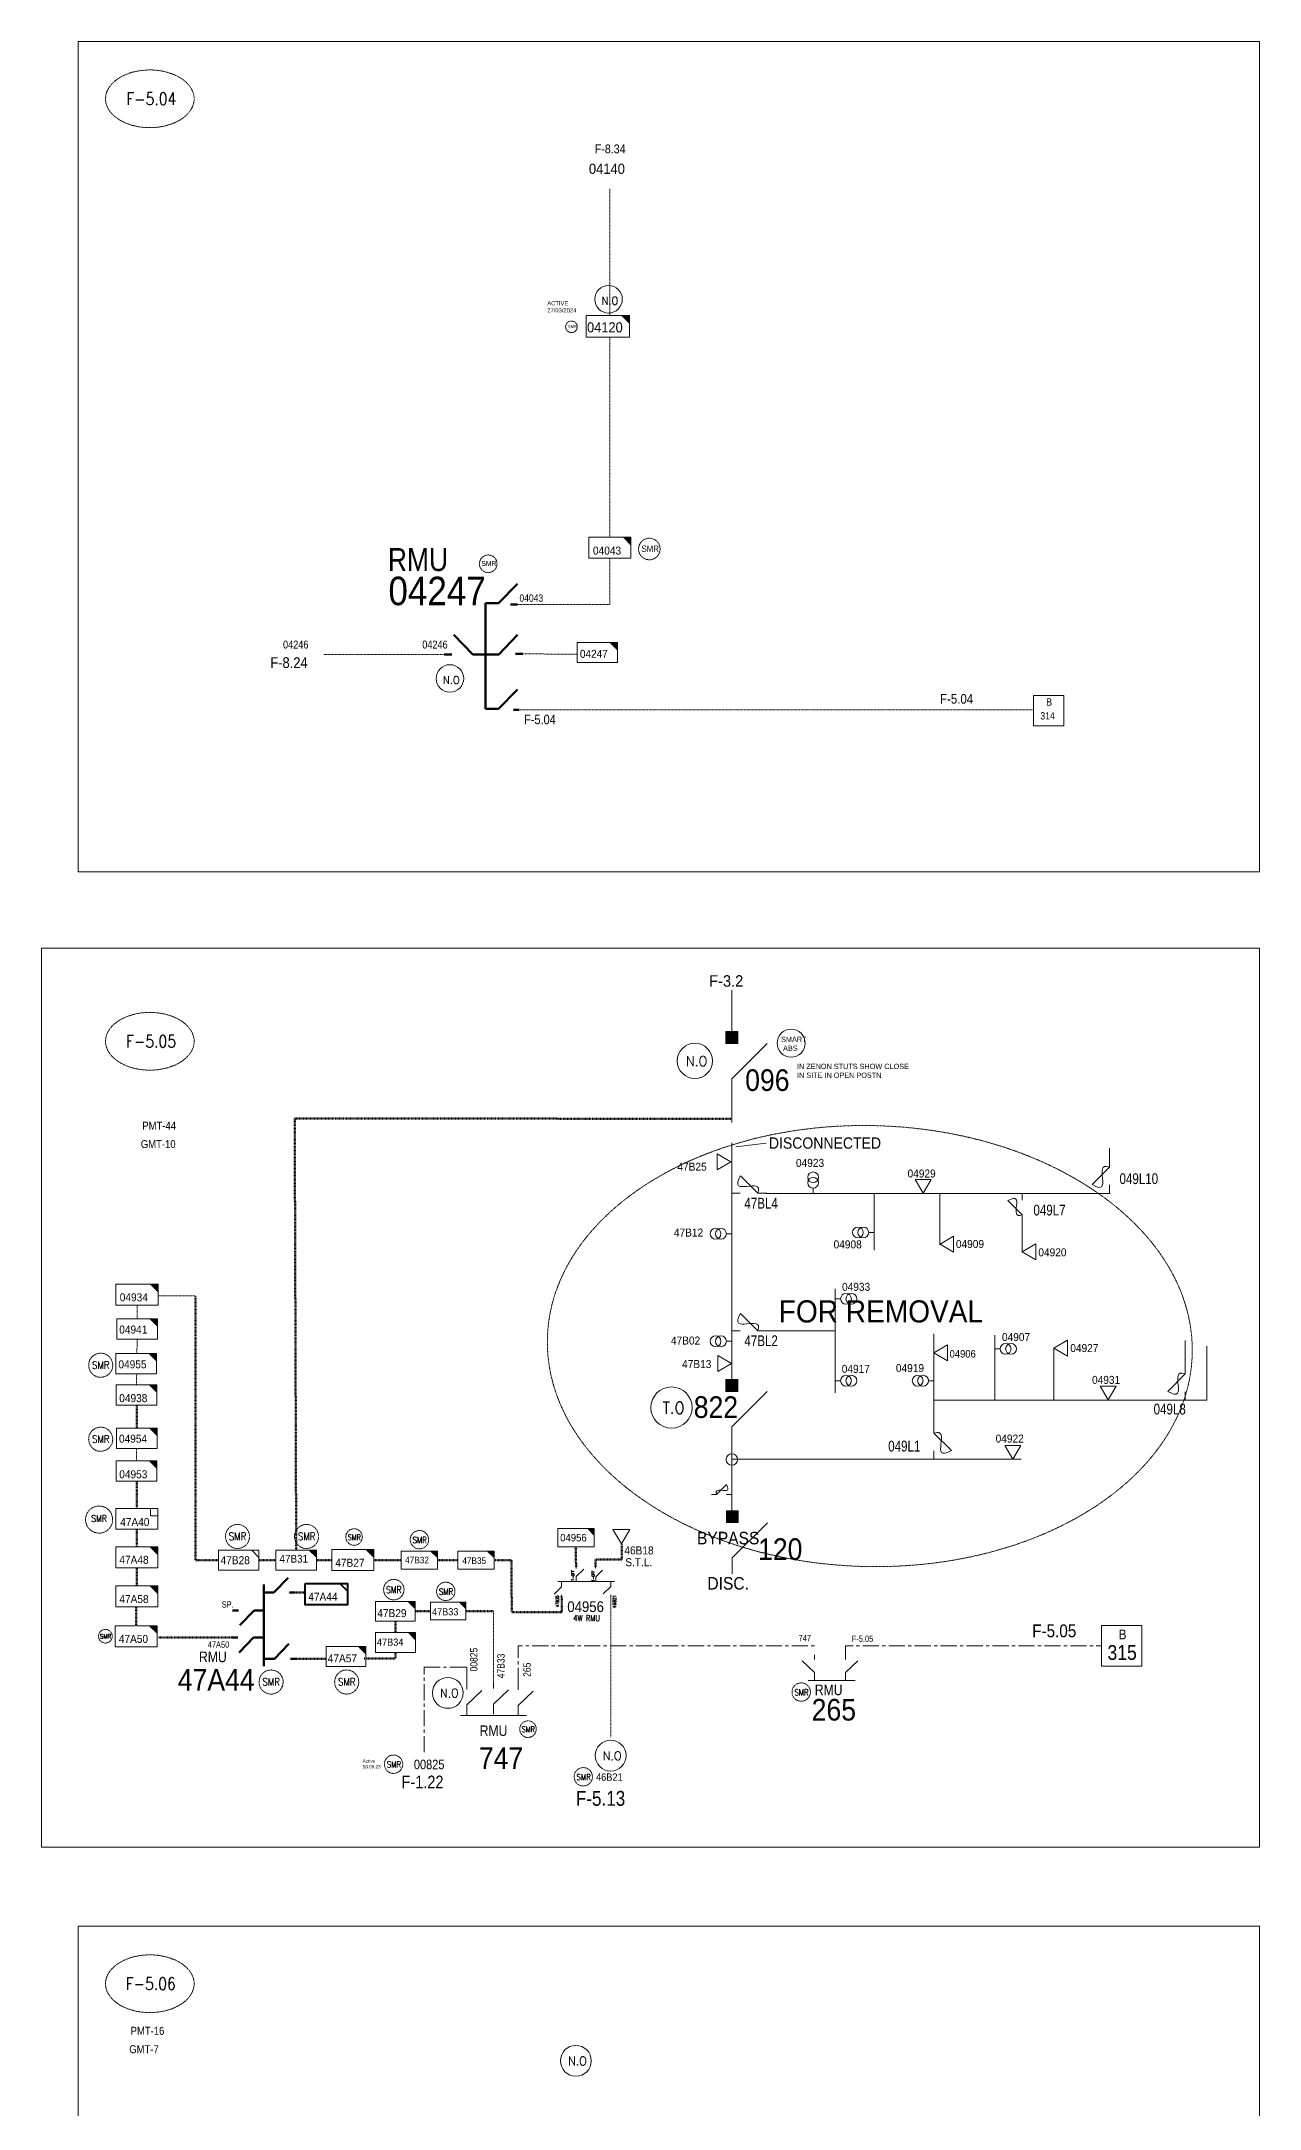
# Model space of a CAD drawing. Header units: metres. Extents: x 65984 to 144644, y -19036 to 23726.
# Drawn here: x 102948 to 103856, y 11674 to 13214 of the extents above; entities that cross this region are included whole.
import ezdxf
from ezdxf.enums import TextEntityAlignment as Align

# ---------------------------------------------------------------- set-up
doc = ezdxf.new("R2010")
doc.units = ezdxf.units.M
doc.header["$MEASUREMENT"] = 0
doc.linetypes.add('( Center )', pattern=[2, 1.25, -0.25, 0.25, -0.25])
doc.linetypes.add('DGN Style 3', pattern=[0.013877, 0, -0.013877])
doc.layers.get('0').update_dxf_attribs({"color": 95, "lineweight": 40})
for name, color, linetype, lineweight in [('ABS', 7, 'Continuous', 40), ('ABS NUMBER', 112, 'Continuous', 30), ('d_eos', 111, 'Continuous', 40), ('d_eos no', 121, 'Continuous', 40), ('d_fco', 5, 'Continuous', 40), ('d_fco text', 95, 'Continuous', 40), ('d_oh branch', 94, 'Continuous', 40), ('d_switch', 95, 'Continuous', 40), ('d_tf', 1, 'Continuous', 40), ('d_tf no', 6, 'Continuous', 40), ('d_tf_200', 1, 'Continuous', 40), ('d_ug cable', 95, 'Continuous', 40), ('d_unit sub', 7, 'Continuous', 40), ('d_village name', 7, 'Continuous', 40), ('FDR  1  05', 172, 'Continuous', 40), ('FDR  1  16', 234, 'Continuous', 40), ('fedr no', 95, 'Continuous', 40), ('GRID STATION 01', 7, 'Continuous', 40), ('Level 37', 7, 'Continuous', 0), ('O H MAIN FEEDER', 4, 'Continuous', 100), ('SW N O', 114, 'Continuous', 30)]:
    doc.layers.add(name, color=color, linetype=linetype, lineweight=lineweight)
doc.styles.add('NASKHF', font='naskhf.shx', dxfattribs={"height": 8})
doc.styles.add('Style-Arial', font='arial.ttf')
doc.styles.add('Style-ENGINEERING', font='ENGINEERING.shx')
doc.styles.add('Style-msdefault', font='msdefault.shx')
doc.styles.add('Style-simplex', font='simplex.shx')
doc.styles.add('Style-STANDARD', font='STANDARD.shx')

# ---------------------------------------------------------------- blocks, each defined once
blk = doc.blocks.new('TF_8')
at = {"color": 0, "linetype": 'ByBlock', "lineweight": -2}
blk.add_line((6.3, 4.95), (9.9, 1.35), dxfattribs=at)
blk.add_3dface([(-10.1, 4.95), (9.9, 4.95), (9.9, -5.05), (-10.1, -5.05)], dxfattribs=at)
blk = doc.blocks.new('exist.us-1000kva')
at = {"color": 0, "linetype": 'ByBlock', "lineweight": -2, "flags": 128}
blk.add_lwpolyline([(40, 12.9), (32.8, 20), (40, 20)], close=True, dxfattribs=at)
at = {"color": 0, "linetype": 'ByBlock', "lineweight": -2, "extrusion": (0, 0, -1)}
blk.add_solid([(-40, 12.9), (-32.8, 20), (-40, 20)], dxfattribs=at)
at = {"color": 0, "linetype": 'ByBlock', "lineweight": -2, "xscale": 2, "yscale": 2}
blk.add_blockref('TF_8', (20.2, 10.1), dxfattribs=at)
blk = doc.blocks.new('TFU_98')
at = {"layer": 'd_tf_200', "color": 211, "linetype": 'Continuous', "lineweight": 13}
blk.add_line((0, 10), (0, 0), dxfattribs=at)
for centre in [(0, 30), (0, 20)]:
    blk.add_circle(centre, 10, dxfattribs=at)
blk = doc.blocks.new('*U1012')
at = {"layer": 'd_fco', "color": 7, "linetype": 'Continuous', "lineweight": 13}
blk.add_line((-4.6, 4.2), (-10.1, 4.2), dxfattribs=at)
at = {"layer": 'd_fco', "color": 7, "linetype": 'Continuous', "lineweight": 13, "flags": 128}
blk.add_lwpolyline([(13, 4.2), (7.1, 4.2), (-4.4, -7.3)], dxfattribs=at)
at = {"layer": 'd_fco', "color": 7, "linetype": 'Continuous', "lineweight": 13}
blk.add_open_spline([(-4.4, -7.3), (-13, 7.7), (11.6, -7.7), (7.1, 4.2)], degree=3, dxfattribs=at)
blk = doc.blocks.new('ABS2_1_1')
at = {"color": 0, "linetype": 'ByBlock', "lineweight": -2, "ltscale": 500}
for q in [(-29900, 43500), (0, 0)]:
    blk.add_line((0, 13600), q, dxfattribs=at)
at = {"color": 0, "linetype": 'ByBlock', "lineweight": -2, "ltscale": 500, "flags": 128}
for points in [[(5000, 43600), (-5000, 43600), (-5000, 53600), (5000, 53600)], [(3791, 49653), (3791, 49653), (3791, 49653)]]:
    blk.add_lwpolyline(points, close=True, dxfattribs=at)
at = {"color": 0, "linetype": 'ByBlock', "lineweight": -2, "ltscale": 500}
for points in [[(5000, 43600), (-5000, 43600), (5000, 53600), (-5000, 53600)], [(3791, 49653), (3791, 49653), (3791, 49653)]]:
    blk.add_solid(points, dxfattribs=at)
blk = doc.blocks.new('*U1068')
at = {"layer": 'd_fco', "color": 211, "linetype": 'Continuous', "lineweight": 13}
blk.add_line((-4.6, 4.2), (-10.1, 4.2), dxfattribs=at)
at = {"layer": 'd_fco', "color": 211, "linetype": 'Continuous', "lineweight": 13, "flags": 128}
blk.add_lwpolyline([(13, 4.2), (7.1, 4.2), (-4.4, -7.3)], dxfattribs=at)
at = {"layer": 'd_fco', "color": 211, "linetype": 'Continuous', "lineweight": 13}
blk.add_open_spline([(-4.4, -7.3), (-13, 7.7), (11.6, -7.7), (7.1, 4.2)], degree=3, dxfattribs=at)
blk = doc.blocks.new('TF3')
at = {"color": 0, "linetype": 'ByBlock', "lineweight": -2}
for p, q in [((11.3, 9), (18.3, 9)), ((18.3, 9), (18.3, 2))]:
    blk.add_line(p, q, dxfattribs=at)
at = {"color": 0, "linetype": 'ByBlock', "lineweight": -2, "flags": 128}
blk.add_lwpolyline([(18.3, 2), (11.3, 2), (11.3, 9)], dxfattribs=at)
at = {"color": 0, "linetype": 'ByBlock', "lineweight": -2}
blk.add_3dface([(-21.7, 9), (18.3, 9), (18.3, -11), (-21.7, -11)], dxfattribs=at)
blk = doc.blocks.new('TRA1_822')
at = {"layer": 'd_tf', "color": 211, "linetype": 'Continuous', "lineweight": 13, "ltscale": 0.000347656, "flags": 128}
blk.add_lwpolyline([(10.1, -17), (0.1, 0), (-9.9, -17)], close=True, dxfattribs=at)
blk = doc.blocks.new('TRA1_821')
at = {"layer": 'd_tf', "color": 211, "linetype": 'Continuous', "lineweight": 13, "ltscale": 0.000347656, "xscale": 1.000046566207833, "yscale": 1.000046566207833, "zscale": 1.000046566207833, "rotation": 180}
blk.add_blockref('TRA1_822', (0, 0), dxfattribs=at)
blk = doc.blocks.new('TRA1_824')
at = {"layer": 'd_tf', "color": 211, "linetype": 'Continuous', "lineweight": 13, "ltscale": 0.000347515, "flags": 128}
blk.add_lwpolyline([(10, -17), (0, 0), (-10, -17)], close=True, dxfattribs=at)
blk = doc.blocks.new('TRA1_823')
at = {"layer": 'd_tf', "color": 211, "linetype": 'Continuous', "lineweight": 13, "ltscale": 0.000347515, "xscale": 1.000046566207834, "yscale": 1.000046566207834, "zscale": 1.000046566207834, "rotation": 180}
blk.add_blockref('TRA1_824', (0, 0), dxfattribs=at)
blk = doc.blocks.new('TRA1_826')
at = {"layer": 'd_tf', "color": 211, "linetype": 'Continuous', "lineweight": 13, "ltscale": 0.000328778, "extrusion": (0, 0, -1), "flags": 128}
blk.add_lwpolyline([(-10, -17), (0, 0), (10, -17)], close=True, dxfattribs=at)
blk = doc.blocks.new('TRA1_825')
at = {"layer": 'd_tf', "color": 211, "linetype": 'Continuous', "lineweight": 13, "ltscale": 0.000328778, "xscale": 1.000046566207833, "yscale": 1.000046566207833, "zscale": 1.000046566207833, "rotation": 180}
blk.add_blockref('TRA1_826', (0, 0), dxfattribs=at)
blk = doc.blocks.new('*U3619')
at = {"layer": 'SW N O', "color": 3, "lineweight": 13, "ltscale": 0.426762}
blk.add_circle((0, 0), 16.8, dxfattribs=at)
at = {"layer": 'SW N O', "color": 3, "lineweight": 13, "style": 'Style-STANDARD'}
blk.add_text('N.O', height=9.6, dxfattribs=at).set_placement((1.7, -0.2), align=Align.MIDDLE_CENTER)
blk = doc.blocks.new('*U4162')
at = {"layer": 'SW N O', "color": 151, "lineweight": 13, "ltscale": 0.426762}
blk.add_circle((0, 0), 16.8, dxfattribs=at)
at = {"layer": 'SW N O', "color": 151, "lineweight": 13, "style": 'Style-STANDARD'}
blk.add_text('T.O', height=9.6, dxfattribs=at).set_placement((1.7, -0.2), align=Align.MIDDLE_CENTER)
blk = doc.blocks.new('*U4200')
at = {"layer": 'SW N O', "color": 3, "lineweight": 13, "ltscale": 0.426762}
blk.add_circle((0, 0), 16.8, dxfattribs=at)
at = {"layer": 'SW N O', "color": 3, "lineweight": 13, "insert": (1.7, -1.8), "char_height": 9.6, "attachment_point": 5, "line_spacing_factor": 0.6, "style": 'Style-STANDARD'}
blk.add_mtext('N.O', dxfattribs=at)
blk = doc.blocks.new('*U4202')
at = {"layer": 'SW N O', "color": 3, "lineweight": 13, "ltscale": 0.426762}
blk.add_circle((0, 0), 16.8, dxfattribs=at)
at = {"layer": 'SW N O', "color": 3, "lineweight": 13, "style": 'Style-STANDARD'}
blk.add_text('N.O', height=9.6, dxfattribs=at).set_placement((1.7, -0.2), align=Align.MIDDLE_CENTER)
blk = doc.blocks.new('*U4349')
at = {"layer": 'SW N O', "color": 3, "lineweight": 13, "ltscale": 0.426762}
blk.add_circle((0, 0), 16.8, dxfattribs=at)
at = {"layer": 'SW N O', "color": 94, "lineweight": 13, "style": 'Style-STANDARD'}
blk.add_text('N.O', height=9.6, dxfattribs=at).set_placement((1.7, -0.2), align=Align.MIDDLE_CENTER)

msp = doc.modelspace()

# ---------------------------------------------------------------- linework, layer by layer
at = {"layer": 'd_eos', "color": 2, "linetype": 'Continuous', "lineweight": 211, "ltscale": 1.327564}
for p, q in [((103288.9, 12795.6), (103303, 12810.1)), ((103279.2, 12716.8), (103279.2, 12795.6)), ((103279.2, 12795.6), (103288.9, 12795.6)), ((103269.7, 12757.4), (103255.5, 12772)), ((103289, 12757.4), (103303.1, 12772)), ((103254.2, 12757.4), (103248.3, 12757.4)), ((103279.3, 12757.4), (103269.7, 12757.4)), ((103279.3, 12757.4), (103289, 12757.4)), ((103288.9, 12716.8), (103303, 12731.4)), ((103279.2, 12716.8), (103288.9, 12716.8))]:
    msp.add_line(p, q, dxfattribs=at)
at = {"layer": 'd_eos', "color": 2, "linetype": 'Continuous', "lineweight": 211, "ltscale": 1.194808}
for p, q in [((103297.7, 12794.5), (103303, 12794.5)), ((103301.6, 12757.8), (103306.9, 12757.8)), ((103300.1, 12716.2), (103304.2, 12716.2))]:
    msp.add_line(p, q, dxfattribs=at)
at = {"layer": 'd_eos', "color": 7, "linetype": 'Continuous', "lineweight": 13, "ltscale": 0.517056}
for p, q in [((103346.6, 12076.7), (103346.6, 12079)), ((103346.6, 12070.7), (103352.3, 12076.2)), ((103335.9, 12063.1), (103330.3, 12057.6)), ((103335.9, 12066.9), (103335.9, 12063.1)), ((103335.9, 12057.1), (103335.9, 12054.8)), ((103346.6, 12066.9), (103346.6, 12070.7)), ((103372.5, 12063.3), (103366.9, 12057.8)), ((103372.5, 12066.9), (103372.5, 12063.1)), ((103372.5, 12057.1), (103372.5, 12054.8))]:
    msp.add_line(p, q, dxfattribs=at)
at = {"layer": 'd_eos', "color": 7, "linetype": 'Continuous', "lineweight": 13, "ltscale": 0.465351}
for p, q in [((103361.1, 12077), (103361.1, 12079.1)), ((103361.3, 12070.4), (103366.4, 12075.3)), ((103361.3, 12067), (103361.3, 12070.4))]:
    msp.add_line(p, q, dxfattribs=at)
at = {"layer": 'd_eos', "color": 2, "linetype": 'Continuous', "lineweight": 211, "ltscale": 1.007494}
for p, q in [((103114.2, 12003.9), (103114.2, 12064.8)), ((103114.2, 12058.7), (103121.5, 12058.7)), ((103133.3, 12058.7), (103137.7, 12058.7)), ((103095.2, 12045.4), (103090.8, 12045.4)), ((103107, 12045.4), (103096.3, 12034.4)), ((103114.3, 12045.4), (103107, 12045.4)), ((103094.7, 12025.3), (103090.3, 12025.3)), ((103106.5, 12025.3), (103095.7, 12014.2)), ((103113.8, 12025.3), (103106.5, 12025.3)), ((103114.8, 12009.4), (103122.1, 12009.4)), ((103122.1, 12009.4), (103132.8, 12020.5)), ((103133.9, 12009.4), (103138.3, 12009.4))]:
    msp.add_line(p, q, dxfattribs=at)
at = {"layer": 'd_eos', "color": 7, "linetype": 'Continuous', "lineweight": 211, "ltscale": 1.007494}
msp.add_line((103121.5, 12058.7), (103132.3, 12069.8), dxfattribs=at)
at = {"layer": 'd_eos', "color": 7, "linetype": 'Continuous', "lineweight": 13, "ltscale": 0.506715}
msp.add_line((103375.3, 12067), (103333.1, 12067), dxfattribs=at)
at = {"layer": 'd_eos', "color": 2, "linetype": 'Continuous', "lineweight": 13, "ltscale": 0.885233}
for p, q in [((103524.1, 12008.8), (103524.1, 12012.4)), ((103524.1, 11999.2), (103515, 12007.9)), ((103524.1, 11993.2), (103524.1, 11999.2)), ((103547.4, 11999.2), (103556.5, 12007.9)), ((103547.4, 11993.2), (103547.4, 11999.2)), ((103554.4, 11993.2), (103519.4, 11993.2))]:
    msp.add_line(p, q, dxfattribs=at)
at = {"layer": 'd_eos', "color": 7, "linetype": 'Continuous', "lineweight": 13, "ltscale": 0.885233}
msp.add_line((103547.4, 12008.8), (103547.4, 12012.4), dxfattribs=at)
at = {"layer": 'd_eos', "color": 7, "linetype": 'Continuous', "lineweight": 13, "ltscale": 1.007494}
for p, q in [((103265.3, 11986.8), (103265.3, 11991.2)), ((103285.2, 11987.3), (103285.2, 11991.7)), ((103303.6, 11986.2), (103303.6, 11990.7))]:
    msp.add_line(p, q, dxfattribs=at)
at = {"layer": 'd_eos', "color": 2, "linetype": 'Continuous', "lineweight": 13, "ltscale": 1.007494}
for p, q in [((103265.3, 11975), (103276.4, 11985.8)), ((103285.2, 11975.5), (103296.2, 11986.2)), ((103303.6, 11974.5), (103314.7, 11985.2)), ((103260.5, 11967.1), (103309.7, 11967.1)), ((103265.3, 11967.7), (103265.3, 11975)), ((103285.2, 11968.2), (103285.2, 11975.5)), ((103303.6, 11967.1), (103303.6, 11974.5))]:
    msp.add_line(p, q, dxfattribs=at)
at = {"layer": 'd_oh branch', "color": 211, "linetype": 'Continuous', "lineweight": 13}
for p, q in [((103744, 12379.3), (103744, 12389.8)), ((103487.7, 12356), (103744.3, 12356)), ((103568.6, 12356), (103568.6, 12313.8)), ((103617.6, 12356), (103617.6, 12317.8)), ((103678.8, 12335.1), (103678.8, 12312.4)), ((103539.5, 12207.5), (103539.5, 12285)), ((103539.5, 12253.6), (103485.5, 12253.6)), ((103613.1, 12181.3), (103613.1, 12251.5)), ((103658.5, 12202.1), (103658.5, 12250.5)), ((103702.4, 12202.1), (103702.4, 12240.7)), ((103800.2, 12225.4), (103800.2, 12246.5)), ((103816.4, 12202.1), (103816.4, 12242.2)), ((103816.4, 12202.1), (103613.1, 12202.1))]:
    msp.add_line(p, q, dxfattribs=at)
at = {"layer": 'd_ug cable', "color": 121, "linetype": 'DGN Style 3', "lineweight": 13}
msp.add_line((103371.8, 13009.9), (103371.8, 13104.4), dxfattribs=at)
at = {"layer": 'd_ug cable', "color": 234, "linetype": 'DGN Style 3', "lineweight": 13}
for p, q in [((103371.8, 12844.6), (103371.8, 12993.7)), ((103371.8, 12829), (103371.8, 12794.5)), ((103302.9, 12794.5), (103371.8, 12794.5))]:
    msp.add_line(p, q, dxfattribs=at)
at = {"layer": 'd_ug cable', "color": 211, "linetype": 'DGN Style 3', "lineweight": 100}
for p, q in [((103136.9, 12411.9), (103462.6, 12411.5)), ((103137.1, 12411.7), (103138.2, 12090.4)), ((103019.5, 12181.3), (103019.5, 12198.3)), ((103019.5, 12121.4), (103019.5, 12141.6)), ((103019.5, 12092.9), (103019.5, 12105.8)), ((103346.6, 12078), (103346.5, 12092.5)), ((103380.7, 12095), (103380.8, 12083.2)), ((103019.5, 12063.7), (103019.5, 12076.6)), ((103110.5, 12082.9), (103123.1, 12082.9)), ((103153.3, 12082.9), (103164.7, 12082.9)), ((103195.9, 12082.9), (103216.5, 12082.9)), ((103243.4, 12082.8), (103258.7, 12082.9)), ((103298.6, 12082.9), (103285.7, 12082.9)), ((103298.7, 12044.1), (103298.6, 12082.9)), ((103380.6, 12083.3), (103361, 12083.3)), ((103361, 12083.3), (103361.1, 12077.9)), ((103336, 12044.2), (103335.9, 12055.9)), ((103019, 12034), (103019, 12048.1)), ((103238.1, 12044.9), (103226.8, 12044.9)), ((103285.2, 12044.9), (103264.6, 12044.9)), ((103298.7, 12044.1), (103336, 12044.2)), ((103212.2, 12029), (103212.2, 12037.4)), ((103212.2, 12029), (103212.2, 12029.7)), ((103138.3, 12009.4), (103160.5, 12009.4))]:
    msp.add_line(p, q, dxfattribs=at)
at = {"layer": 'd_ug cable', "color": 1, "linetype": 'Continuous', "lineweight": 0}
msp.add_line((103465.5, 12390.8), (103488.3, 12393.4), dxfattribs=at)
at = {"layer": 'd_ug cable', "color": 211, "linetype": 'DGN Style 3', "lineweight": 13}
for p, q in [((103019.7, 12262.5), (103019.7, 12272.7)), ((103035.7, 12279.7), (103063.2, 12279.7)), ((103019.6, 12236.6), (103019.7, 12247.4)), ((103019.3, 12213.4), (103019.4, 12221.5)), ((103019.3, 12156.7), (103019.4, 12166.1))]:
    msp.add_line(p, q, dxfattribs=at)
at = {"layer": 'd_ug cable', "color": 2, "linetype": 'DGN Style 3', "lineweight": 100}
msp.add_line((103132.7, 12058.7), (103144.9, 12058.7), dxfattribs=at)
at = {"layer": 'd_ug cable', "color": 121, "linetype": 'DGN Style 3', "lineweight": 13, "flags": 128}
msp.add_lwpolyline([(103247.8, 12757.4), (103158.8, 12757.4), (103158.8, 12757.4)], dxfattribs=at)
at = {"layer": 'd_ug cable', "color": 2, "linetype": 'DGN Style 3', "lineweight": 13, "flags": 128}
msp.add_lwpolyline([(103347.5, 12757.6), (103307, 12757.8), (103307, 12757.8)], dxfattribs=at)
at = {"layer": 'd_ug cable', "color": 234, "linetype": 'DGN Style 3', "lineweight": 13, "flags": 128}
msp.add_lwpolyline([(103304.5, 12716.1), (103492, 12716.1), (103686.8, 12716.1)], dxfattribs=at)
at = {"layer": 'd_ug cable', "color": 211, "linetype": 'DGN Style 3', "lineweight": 100, "flags": 128}
for points in [[(103063.2, 12279.7), (103063.1, 12082.9), (103080.5, 12082.9)], [(103035.4, 12025.3), (103090.3, 12025.3)], [(103188.5, 12009.5), (103212.2, 12009.5), (103212.2, 12014)]]:
    msp.add_lwpolyline(points, dxfattribs=at)
at = {"layer": 'd_ug cable', "color": 211, "linetype": 'DGN Style 3', "lineweight": 13, "flags": 128}
for points in [[(103285.2, 12044.9), (103285.2, 12044.9), (103285.2, 11991.7)], [(103372.5, 12054.8), (103372.5, 12054.8), (103372.5, 11951)]]:
    msp.add_lwpolyline(points, dxfattribs=at)
at = {"layer": 'd_ug cable', "color": 2, "linetype": 'DGN Style 3', "lineweight": 13}
for centre, radius in [((103343.2, 13001.4), 4.32), ((103401.2, 12835.9), 8.02), ((102992.6, 12228), 8.96), ((102992.6, 12172.9), 8.96), ((102991.4, 12113.1), 10.1), ((103094.5, 12100.5), 8.96), ((103145.9, 12100.5), 8.96), ((103181.3, 12100.1), 6.17), ((103230, 12098.1), 6.85), ((103210.9, 12060.9), 7.61), ((103249.6, 12059.6), 6.85), ((102996.1, 12026.2), 5.1), ((103119.5, 11992.1), 8.96), ((103175.8, 11992.1), 8.96), ((103514.3, 11984.6), 6.85), ((103310.8, 11957), 6.17), ((103210.7, 11930.9), 6.85), ((103352, 11921.5), 6.85)]:
    msp.add_circle(centre, radius, dxfattribs=at)
at = {"layer": 'd_ug cable', "color": 1, "linetype": 'DGN Style 3', "lineweight": 13}
msp.add_circle((103281.2, 12824.9), 6.57, dxfattribs=at)
at = {"layer": 'd_ug cable', "color": 2, "linetype": 'Continuous', "lineweight": 13}
msp.add_circle((103506.8, 12467.9), 10.4, dxfattribs=at)
at = {"layer": 'FDR  1  16', "color": 1, "linetype": '( Center )', "lineweight": 13, "ltscale": 9.66306}
for p, q in [((103233.3, 12003.2), (103265.1, 12003.2)), ((103233.5, 11939.8), (103233.5, 12002.7)), ((103265.3, 11991.2), (103265.3, 12003.6))]:
    msp.add_line(p, q, dxfattribs=at)
at = {"layer": 'FDR  1  16', "color": 211, "linetype": '( Center )', "lineweight": 13, "ltscale": 9.66306, "flags": 128}
msp.add_lwpolyline([(103303.6, 11990.7), (103303.6, 12019), (103524.1, 12019)], dxfattribs=at)
at = {"layer": 'FDR  1  16', "color": 231, "linetype": '( Center )', "lineweight": 13, "ltscale": 9.66306, "flags": 128}
msp.add_lwpolyline([(103547.4, 12012.4), (103547.4, 12019), (103737.8, 12019)], dxfattribs=at)
at = {"layer": 'fedr no', "color": 82, "linetype": 'DGN Style 3', "lineweight": 13, "true_color": 0x1dc70e}
for centre in [(103029.2, 13171.2), (103029.2, 12469.3), (103029.2, 11767.4)]:
    msp.add_ellipse(centre, major_axis=(33, 0), ratio=0.651175, dxfattribs=at)
at = {"layer": 'fedr no', "color": 2, "linetype": 'DGN Style 3', "lineweight": 13}
msp.add_ellipse((103565.4, 12242.3), major_axis=(240.1, -5.7), ratio=0.683663, dxfattribs=at)
at = {"layer": 'GRID STATION 01', "color": 234, "lineweight": 13, "ltscale": 0.379284, "flags": 128}
msp.add_lwpolyline([(103709.8, 12704.2), (103709.8, 12726.9), (103687.2, 12726.9), (103687.2, 12704.2)], close=True, dxfattribs=at)
at = {"layer": 'GRID STATION 01', "color": 231, "lineweight": 13, "ltscale": 0.379284, "flags": 128}
msp.add_lwpolyline([(103768.1, 12003.9), (103768.1, 12034.1), (103737.9, 12034.1), (103737.9, 12003.9)], close=True, dxfattribs=at)
at = {"layer": 'O H MAIN FEEDER', "color": 214, "lineweight": 13, "ltscale": 0.786421}
msp.add_line((103462.6, 12473.5), (103462.6, 12507.3), dxfattribs=at)
at = {"layer": 'O H MAIN FEEDER', "color": 211, "lineweight": 13, "ltscale": 0.786421}
for p, q in [((103462.6, 12408.9), (103462.6, 12429.5)), ((103462.6, 12217.3), (103462.6, 12393.6)), ((103462.6, 12116), (103462.6, 12170.3))]:
    msp.add_line(p, q, dxfattribs=at)
at = {"layer": 'O H MAIN FEEDER', "color": 211, "lineweight": 13, "ltscale": 48.3153}
msp.add_line((103462.6, 12158), (103678.2, 12158), dxfattribs=at)
at = {"layer": 'O H MAIN FEEDER', "color": 140, "linetype": 'Continuous', "lineweight": 13, "flags": 128}
for points in [[(102975.8, 13214), (103855.7, 13214), (103855.7, 12595.5), (102975.8, 12595.5)], [(102948.4, 12538.6), (103855.7, 12538.6), (103855.7, 11869.1), (102948.4, 11869.1)], [(102975.8, 11810.2), (103855.7, 11810.2), (103855.7, 11191.7), (102975.8, 11191.7)]]:
    msp.add_lwpolyline(points, close=True, dxfattribs=at)
at = {"layer": 'O H MAIN FEEDER', "color": 211, "lineweight": 13, "ltscale": 0.786421}
msp.add_circle((103462.6, 12157.8), 4.28, dxfattribs=at)

# ---------------------------------------------------------------- block references
at = {"layer": 'ABS', "color": 2, "linetype": 'Continuous', "lineweight": 13, "ltscale": 1.309156, "xscale": 0.0008771356817909954, "yscale": -0.0008771356817909958, "zscale": 0.0005808672430756188, "rotation": 180.0000071991901}
msp.add_blockref('ABS2_1_1', (103462.6, 12429.5), dxfattribs=at)
at = {"layer": 'ABS', "color": 7, "linetype": 'Continuous', "lineweight": 13, "ltscale": 1.309156, "xscale": 0.0008771356817909954, "yscale": -0.0008771356817909958, "zscale": 0.0005808672430756188, "rotation": 180.0000071991901}
for p in [(103462.6, 12170.3), (103463, 12072.6)]:
    msp.add_blockref('ABS2_1_1', p, dxfattribs=at)
at = {"layer": 'd_fco', "color": 211, "linetype": 'Continuous', "lineweight": 13, "extrusion": (0, 0, -1), "xscale": 1.127357000000001, "yscale": 1.127357000000001, "zscale": 1.127357000000001, "rotation": 89.96408351357631}
for p in [(-103739.2, 12367.5), (-103795.5, 12213.5)]:
    msp.add_blockref('*U1068', p, dxfattribs=at)
at = {"layer": 'd_fco', "color": 7, "linetype": 'Continuous', "lineweight": 13, "extrusion": (0, 0, -1), "xscale": 1.127357000000001, "yscale": 1.127357000000001, "zscale": 1.127357000000001, "rotation": 179.9640835135763}
for p in [(-103474, 12360.8), (-103474, 12258.4)]:
    msp.add_blockref('*U1012', p, dxfattribs=at)
at = {"layer": 'd_fco', "color": 211, "linetype": 'Continuous', "lineweight": 13, "xscale": 0.9223152782799297, "yscale": 0.9223152782799297, "zscale": 0.9223152782799297, "rotation": 270.0359164870026}
msp.add_blockref('*U1068', (103675, 12346.6), dxfattribs=at)
at = {"layer": 'd_fco', "color": 7, "linetype": 'Continuous', "lineweight": 13}
for p, xscale, yscale, zscale, rotation in [((103617.9, 12169.4), 1.127357000000001, 1.127357000000001, 1.127357000000001, 89.9640835135763), ((103455.8, 12134.5), 0.6308466580406202, 0.6308466580406202, 0.6308466580406202, 180.0000000006002)]:
    msp.add_blockref('*U1012', p, dxfattribs=dict(at, xscale=xscale, yscale=yscale, zscale=zscale, rotation=rotation))
at = {"layer": 'd_tf', "color": 211, "linetype": 'Continuous', "lineweight": 13, "ltscale": 0.000347656, "extrusion": (0, 0, -1), "xscale": 0.5958887000000002, "yscale": 0.5958887000000002, "zscale": 0.5958887000000002, "rotation": 269.9999999999999}
msp.add_blockref('TRA1_821', (-103461.8, 12379.5), dxfattribs=at)
at = {"layer": 'd_tf', "color": 211, "linetype": 'Continuous', "lineweight": 13, "ltscale": 0.000347656, "xscale": 0.5958887000000002, "yscale": 0.5958887000000002, "zscale": 0.5958887000000002}
for p, rotation in [((103605.3, 12356.1), 359.9999999999999), ((103617.7, 12318.2), 269.9999999999999), ((103678.8, 12312.4), 269.9999999999999), ((103613.1, 12237.2), 269.9999999999999), ((103462.3, 12229.5), 89.9999999999999), ((103743, 12202.3), 359.9999999999999), ((103672, 12158), 359.9999999999999)]:
    msp.add_blockref('TRA1_821', p, dxfattribs=dict(at, rotation=rotation))
at = {"layer": 'd_tf', "color": 211, "linetype": 'Continuous', "lineweight": 13, "ltscale": 0.000347515, "xscale": 0.5958887000000002, "yscale": 0.5958887000000002, "zscale": 0.5958887000000002, "rotation": 269.9999999999999}
msp.add_blockref('TRA1_823', (103702.4, 12240.7), dxfattribs=at)
at = {"layer": 'd_tf', "color": 211, "linetype": 'Continuous', "lineweight": 13, "ltscale": 0.000328778, "extrusion": (0, 0, -1), "xscale": 0.6279775256103588, "yscale": 0.6279775256103588, "zscale": 0.6279775256103588, "rotation": 359.9999999999999}
msp.add_blockref('TRA1_825', (-103380.4, 12095.1), dxfattribs=at)
at = {"layer": 'd_tf_200', "color": 211, "linetype": 'Continuous', "lineweight": 13, "xscale": 0.4026275000000002, "yscale": 0.4026275000000002, "zscale": 0.4026275000000002}
for p, rotation in [((103523.2, 12355.9), 359.9999999999999), ((103462.6, 12325.9), 89.99999999999991), ((103568.6, 12326.9), 89.99999999999991), ((103539.6, 12277.5), 269.9999999999999), ((103462.6, 12245.9), 89.9999999999999), ((103658.5, 12240.2), 269.9999999999999), ((103539.6, 12216.5), 269.9999999999999), ((103613.1, 12216.5), 89.99999999999991)]:
    msp.add_blockref('TFU_98', p, dxfattribs=dict(at, rotation=rotation))
at = {"layer": 'd_unit sub', "color": 2, "linetype": 'Continuous', "lineweight": 13, "zscale": 0.6873048980730748, "rotation": 359.9999999999999}
for p, xscale, yscale in [((103354.1, 12993.7), 0.8108360566149108, 0.8108360566149108), ((103356.2, 12829), 0.7817551827646615, 0.7817551827646615)]:
    msp.add_blockref('exist.us-1000kva', p, dxfattribs=dict(at, xscale=xscale, yscale=yscale))
at = {"layer": 'FDR  1  05', "color": 2, "linetype": 'Continuous', "lineweight": 13, "rotation": 359.9999999999999}
for name, p, xscale, yscale, zscale in [('exist.us-1000kva', (103347.5, 12751.3), 0.7492560515427609, 0.7492560515427609, 0.6804318490923441), ('exist.us-1000kva', (103003.9, 12221.5), 0.758059625557478, 0.758059625557478, 0.6873048980730748), ('exist.us-1000kva', (103004.3, 12166.1), 0.758059625557478, 0.758059625557478, 0.6873048980730748), ('TF3', (103020.8, 12114.4), 0.7786085589648336, 0.7786085589648336, 0.2053007222740195), ('TF_8', (103095.6, 12082.9), 1.499388625098676, 1.499388625098676, 0.6873048980730748), ('exist.us-1000kva', (103123.1, 12075.3), 0.7554926149439573, 0.7554926149439573, 0.6185744082657674), ('exist.us-1000kva', (103164.7, 12075.1), 0.7807061916109848, 0.7807061916109848, 0.6873048980730748), ('exist.us-1000kva', (103216.5, 12076.1), 0.6732068154651624, 0.6732068154651624, 0.5567169674391906), ('exist.us-1000kva', (103197.3, 12037.4), 0.7372693220285217, 0.7372693220285217, 0.6873048980730748), ('exist.us-1000kva', (103238.1, 12038.3), 0.6635423898256695, 0.6635423898256695, 0.6185744082657674), ('exist.us-1000kva', (103003.4, 12018.4), 0.7807061916109848, 0.7807061916109848, 0.6873048980730748), ('exist.us-1000kva', (103160.5, 12003.7), 0.7372693220285217, 0.7372693220285217, 0.6873048980730748)]:
    msp.add_blockref(name, p, dxfattribs=dict(at, xscale=xscale, yscale=yscale, zscale=zscale))
at = {"layer": 'FDR  1  05', "color": 211, "linetype": 'Continuous', "lineweight": 13, "rotation": 359.9999999999999}
for p, xscale, yscale, zscale in [((103003.9, 12272.7), 0.7884166828881263, 0.7884166828881263, 0.6873048980730748), ((103004.5, 12247.4), 0.758059625557478, 0.758059625557478, 0.6873048980730748), ((103004.2, 12198.3), 0.758059625557478, 0.758059625557478, 0.6873048980730748), ((103004.2, 12141.6), 0.758059625557478, 0.758059625557478, 0.6873048980730748), ((103333, 12092.8), 0.6799433534495616, 0.6799433534495616, 0.5567169674391906), ((103003.9, 12077.2), 0.7807061916109848, 0.7807061916109848, 0.6873048980730748), ((103258.7, 12076.1), 0.6732068154651624, 0.6732068154651624, 0.5567169674391906), ((103003.9, 12048.1), 0.7807061916109848, 0.7807061916109848, 0.6873048980730748), ((103197.2, 12014), 0.7480075727390693, 0.7480075727390693, 0.6185744082657674)]:
    msp.add_blockref('exist.us-1000kva', p, dxfattribs=dict(at, xscale=xscale, yscale=yscale, zscale=zscale))
at = {"layer": 'FDR  1  05', "color": 2, "linetype": 'Continuous', "lineweight": 40, "xscale": 1.580895514626552, "yscale": 1.580895514626552, "zscale": 0.6873048980730748, "rotation": 359.9999999999999}
msp.add_blockref('TF_8', (103160.8, 12057.6), dxfattribs=at)
at = {"layer": 'SW N O', "color": 3, "lineweight": 13}
for name, p, xscale, yscale, zscale in [('*U4200', (103370.8, 13021.9), 0.6106594893472514, 0.6106594893472514, 0.6106594893472514), ('*U4200', (103252.7, 12739.5), 0.6106594893472514, 0.6106594893472514, 0.6106594893472514), ('*U4202', (103435.1, 12454.7), 0.7798787916271878, 0.7798787916271878, 0.7798787916271878), ('*U3619', (103251.1, 11984), 0.6835347965933375, 0.6835347965933375, 0.6835347965933375), ('*U3619', (103372.4, 11937.3), 0.6835347965933375, 0.6835347965933375, 0.6835347965933375)]:
    msp.add_blockref(name, p, dxfattribs=dict(at, xscale=xscale, yscale=yscale, zscale=zscale))
at = {"layer": 'SW N O', "color": 151, "lineweight": 13, "xscale": 0.9133571453182502, "yscale": 0.9133571453182502, "zscale": 0.9133571453182502}
msp.add_blockref('*U4162', (103417.7, 12196.5), dxfattribs=at)
at = {"layer": 'SW N O', "color": 94, "lineweight": 13, "xscale": 0.6835347965933375, "yscale": 0.6835347965933375, "zscale": 0.6835347965933375}
msp.add_blockref('*U4349', (103346.5, 11710), dxfattribs=at)

# ---------------------------------------------------------------- texts
at = {"layer": 'ABS NUMBER', "color": 2, "lineweight": 13, "insert": (103505.6, 12448.4), "char_height": 16.105, "attachment_point": 3, "style": 'NASKHF'}
msp.add_mtext('\\fArial|b0|i0|c178178|p39;\\H1x;\\W0.88;096\\P', dxfattribs=at)
at = {"layer": 'ABS NUMBER', "color": 7, "lineweight": 13, "insert": (103467.3, 12204.9), "char_height": 16.105, "attachment_point": 3, "style": 'NASKHF'}
msp.add_mtext('\\fArial|b0|i0|c178178|p39;\\H1x;\\W0.88;822\\P', dxfattribs=at)
at = {"layer": 'ABS NUMBER', "color": 7, "lineweight": 13, "insert": (103515.2, 12099.1), "char_height": 16.105, "width": 99.706, "attachment_point": 3, "style": 'NASKHF'}
msp.add_mtext('\\fArial|b0|i0|c178178|p39;\\H1x;\\W0.88;120\\P', dxfattribs=at)
at = {"layer": 'd_eos no', "color": 2, "linetype": 'Continuous', "lineweight": 140, "style": 'Style-Arial', "width": 0.88}
msp.add_text('04247', height=21.22, dxfattribs=at).set_placement((103206.9, 12815.3), align=Align.TOP_LEFT)
at = {"layer": 'd_eos no', "color": 7, "linetype": 'Continuous', "lineweight": 13, "ltscale": 0.8143, "style": 'Style-Arial', "width": 0.88}
msp.add_text('04956', height=7.98, dxfattribs=at).set_placement((103340.1, 12052.2), align=Align.TOP_LEFT)
at = {"layer": 'd_eos no', "color": 2, "linetype": 'Continuous', "lineweight": 140, "style": 'Style-Arial', "width": 0.88}
msp.add_text('47A44', height=16.11, dxfattribs=at).set_placement((103050, 11985.7))
at = {"layer": 'd_eos no', "color": 2, "linetype": 'Continuous', "lineweight": 13, "style": 'Style-Arial', "width": 0.88}
msp.add_text('265', height=16.11, dxfattribs=at).set_placement((103522.1, 11963.4))
msp.add_text('747', height=16.11, dxfattribs=at).set_placement((103274.2, 11943.4), align=Align.TOP_LEFT)
at = {"layer": 'd_fco text', "color": 211, "linetype": 'Continuous', "lineweight": 13, "style": 'Style-msdefault', "width": 0.8}
for s, p in [('049L10', (103780.1, 12371)), ('049L7', (103711.2, 12347.6)), ('049L8', (103800.7, 12199.4))]:
    msp.add_text(s, height=8.05, dxfattribs=at).set_placement(p, align=Align.TOP_RIGHT)
at = {"layer": 'd_fco text', "color": 7, "linetype": 'Continuous', "lineweight": 13, "style": 'Style-msdefault', "width": 0.8}
for s, p in [('47BL4', (103496.9, 12352.7)), ('47BL2', (103496.9, 12250.3))]:
    msp.add_text(s, height=8.05, dxfattribs=at).set_placement(p, align=Align.TOP_RIGHT)
msp.add_text('049L1', height=8.05, dxfattribs=at).set_placement((103579.1, 12171.8), align=Align.TOP_LEFT)
at = {"layer": 'd_fco text', "color": 1, "linetype": 'Continuous', "lineweight": 13, "ltscale": 1.292615, "char_height": 3.95, "attachment_point": 7, "rotation": 359.9662, "style": 'NASKHF'}
for s, insert in [('\\Fmsdefault;\\H1x;\\W0.82;SMART\\P ABS', (103499.3, 12462.1)), ('\\Fmsdefault;\\H1x;\\W0.82;IN ZENON STUTS SHOW CLOSE\\PIN SITE IN OPEN POSTN', (103511.2, 12442))]:
    msp.add_mtext(s, dxfattribs=dict(at, insert=insert))
at = {"layer": 'd_switch', "color": 2, "linetype": 'Continuous', "lineweight": 13, "style": 'Style-msdefault'}
for s, height, width, p in [('F-8.34', 6.58, 0.9, (103360.6, 13137.2)), ('SP.', 4.7, 0.857143, (103082.7, 12052.2)), ('F-1.22', 9.45, 0.857143, (103216.6, 11922.4))]:
    msp.add_text(s, height=height, dxfattribs=dict(at, width=width)).set_placement(p, align=Align.TOP_LEFT)
at = {"layer": 'd_switch', "color": 55, "linetype": 'Continuous', "lineweight": 13, "style": 'Style-msdefault'}
for s, height, width, p in [('F-8.24', 8.01, 0.9, (103118.9, 12755.3)), ('F-5.13', 11.09, 0.857143, (103346.5, 11911))]:
    msp.add_text(s, height=height, dxfattribs=dict(at, width=width)).set_placement(p, align=Align.TOP_LEFT)
at = {"layer": 'd_switch', "color": 51, "linetype": 'Continuous', "lineweight": 13, "style": 'Style-msdefault', "width": 0.857143}
for s, p in [('747', (103512.3, 12027.1)), ('F-5.05', (103551.9, 12026.7)), ('47A50', (103072.3, 12022.3))]:
    msp.add_text(s, height=4.7, dxfattribs=at).set_placement(p, align=Align.TOP_LEFT)
at = {"layer": 'd_switch', "color": 51, "linetype": 'Continuous', "lineweight": 13, "style": 'Style-ENGINEERING', "width": 0.857143}
for s, p in [('00825', (103267.7, 12017.6)), ('47B33', (103287.9, 12013.2)), ('265', (103307.3, 12006.5))]:
    msp.add_text(s, height=5.52, rotation=90, dxfattribs=at).set_placement(p, align=Align.TOP_RIGHT)
at = {"layer": 'd_switch', "color": 131, "linetype": 'Continuous', "lineweight": 13, "ltscale": 1.26657, "style": 'Style-ENGINEERING', "width": 0.857143}
msp.add_text('00825', height=7.14, dxfattribs=at).set_placement((103248.6, 11934.3), align=Align.TOP_RIGHT)
at = {"layer": 'd_tf no', "color": 5, "linetype": 'Continuous', "lineweight": 13, "style": 'Style-msdefault', "width": 0.945946}
msp.add_text('04140', height=7.62, dxfattribs=at).set_placement((103356.2, 13122.9), align=Align.TOP_LEFT)
at = {"layer": 'd_tf no', "color": 1, "linetype": 'Continuous', "lineweight": 40, "style": 'Style-msdefault', "width": 0.945946}
msp.add_text('SMR', height=2.18, dxfattribs=at).set_placement((103340.6, 13002.7), align=Align.TOP_LEFT)
at = {"layer": 'd_tf no', "color": 121, "linetype": 'Continuous', "lineweight": 13, "style": 'Style-msdefault', "width": 0.945946}
msp.add_text('04120', height=7.56, dxfattribs=at).set_placement((103354.8, 13004.8), align=Align.TOP_LEFT)
at = {"layer": 'd_tf no', "color": 2, "linetype": 'Continuous', "lineweight": 13, "style": 'Style-msdefault', "width": 0.945946}
for s, height, p in [('04043', 5.96, (103359.2, 12837.7)), ('04247', 5.9, (103349.5, 12760.8)), ('F-3.2', 8.58, (103445.8, 12518.5)), ('FOR REMOVAL', 16.523, (103497.6, 12276.4)), ('04955', 5.96, (103005.8, 12231.7)), ('04954', 5.96, (103006.2, 12176.3)), ('47A40', 5.96, (103007.1, 12114.2)), ('47B31', 5.79, (103125.8, 12086.8)), ('47B28', 5.96, (103081.9, 12085.8)), ('47B27', 5.96, (103167.3, 12083.9)), ('47B32', 4.86, (103219.3, 12085.4)), ('47B29', 5.96, (103198.6, 12046.4)), ('47B33', 5.36, (103239.4, 12047.1)), ('47A50', 5.96, (103006.1, 12027.2)), ('47A57', 5.96, (103161.7, 12012.7)), ('46B21', 5.42, (103361.5, 11924))]:
    msp.add_text(s, height=height, dxfattribs=at).set_placement(p, align=Align.TOP_LEFT)
at = {"layer": 'd_tf no', "color": 211, "linetype": 'Continuous', "lineweight": 13, "style": 'Style-msdefault', "width": 0.945946}
for s, height, p in [('47B25', 5.96, (103422.1, 12378.9)), ('04923', 5.96, (103510.4, 12381.7)), ('04929', 5.96, (103593.5, 12373.8)), ('47B12', 5.96, (103419.5, 12329.8)), ('04908', 5.96, (103538.4, 12321)), ('04909', 5.96, (103629.5, 12321.3)), ('04920', 5.96, (103690.9, 12315.1)), ('04933', 5.96, (103544.7, 12289.4)), ('04934', 5.96, (103006.8, 12281.6)), ('04941', 5.96, (103006.4, 12257.6)), ('47B02', 5.96, (103417.3, 12249.4)), ('04907', 5.96, (103663.8, 12252)), ('04927', 5.96, (103714.7, 12243.8)), ('47B13', 5.96, (103425.6, 12231.9)), ('04917', 5.96, (103544.5, 12228.3)), ('04919', 5.96, (103584.8, 12228.9)), ('04906', 5.55, (103624.8, 12239.3)), ('04931', 5.96, (103730.9, 12220.1)), ('04938', 5.96, (103006.4, 12206.5)), ('04922', 5.96, (103659.1, 12176.4)), ('04953', 5.96, (103006.4, 12149.8)), ('04956', 5.61, (103334.8, 12102.4)), ('47A48', 5.96, (103006.5, 12086.1)), ('46B18 ', 5.96, (103382.6, 12093.1)), ('47B35', 4.86, (103261.9, 12084.9)), ('47A58', 5.96, (103006.5, 12056.9)), ('47B34', 5.4, (103198.3, 12024.5))]:
    msp.add_text(s, height=height, dxfattribs=at).set_placement(p, align=Align.TOP_LEFT)
at = {"layer": 'd_tf no', "color": 7, "linetype": 'Continuous', "lineweight": 13, "style": 'Style-msdefault', "width": 0.945946}
msp.add_text('S.T.L.', height=5.96, dxfattribs=at).set_placement((103383.3, 12084.3), align=Align.TOP_LEFT)
at = {"layer": 'd_tf no', "color": 2, "linetype": 'Continuous', "lineweight": 40, "style": 'Style-msdefault', "width": 0.945946}
msp.add_text('47A44', height=5.96, dxfattribs=at).set_placement((103147.2, 12058.6), align=Align.TOP_LEFT)
at = {"layer": 'd_tf no', "color": 121, "linetype": 'Continuous', "lineweight": 40, "insert": (103325.2, 13020.5), "char_height": 3.14, "attachment_point": 1, "style": 'NASKHF'}
msp.add_mtext('\\Fmsdefault;\\H1x;\\W0.945946;ACTIVE\\P27/03/2024', dxfattribs=at)
at = {"layer": 'd_tf no', "color": 2, "lineweight": 13, "insert": (103276.1, 12826.9), "char_height": 3.595, "attachment_point": 1, "style": 'NASKHF'}
msp.add_mtext('\\Fmsdefault;\\H1x;\\W0.925;SMR\\P', dxfattribs=at)
at = {"layer": 'd_tf no', "color": 1, "lineweight": 13, "insert": (103395.3, 12838.5), "char_height": 4.749, "attachment_point": 1, "style": 'NASKHF'}
msp.add_mtext('\\Fmsdefault;\\H1x;\\W0.925;SMR\\P', dxfattribs=at)
at = {"layer": 'd_tf no', "color": 1, "linetype": 'Continuous', "lineweight": 40, "char_height": 5.629, "attachment_point": 5, "line_spacing_factor": 1.2, "style": 'Style-STANDARD'}
for insert in [(102992.7, 12228.1), (102992.7, 12173), (103094.5, 12100.6), (103146, 12100.6), (103119.6, 11992.2), (103175.9, 11992.2)]:
    msp.add_mtext('\\H1x;\\W0.909091;SMR\\P', dxfattribs=dict(at, insert=insert))
at = {"layer": 'd_tf no', "color": 1, "linetype": 'Continuous', "lineweight": 40, "ltscale": 0.9, "char_height": 5.067, "attachment_point": 5, "line_spacing_factor": 1.2, "style": 'Style-STANDARD'}
for insert in [(102991.4, 12113.9), (103210.9, 12060.9)]:
    msp.add_mtext('\\H1x;\\W0.909091;SMR\\P', dxfattribs=dict(at, insert=insert))
at = {"layer": 'd_tf no', "color": 1, "linetype": 'Continuous', "lineweight": 40, "ltscale": 0.729, "char_height": 4.104, "attachment_point": 5, "line_spacing_factor": 1.2, "style": 'Style-STANDARD'}
for insert in [(103181.5, 12099.9), (103311, 11956.9)]:
    msp.add_mtext('\\H1x;\\W0.909091;SMR\\P', dxfattribs=dict(at, insert=insert))
at = {"layer": 'd_tf no', "color": 1, "linetype": 'Continuous', "lineweight": 40, "ltscale": 0.81, "char_height": 4.56, "attachment_point": 5, "line_spacing_factor": 1.2, "style": 'Style-STANDARD'}
for insert in [(103230.2, 12097.9), (103249.8, 12059.4), (103514.5, 11984.4), (103211, 11930.7), (103352.3, 11921.3)]:
    msp.add_mtext('\\H1x;\\W0.909091;SMR\\P', dxfattribs=dict(at, insert=insert))
at = {"layer": 'd_tf no', "color": 1, "linetype": 'Continuous', "lineweight": 40, "ltscale": 0.671818, "insert": (102996.2, 12026.2), "char_height": 3.275, "attachment_point": 5, "line_spacing_factor": 1.2, "style": 'Style-STANDARD'}
msp.add_mtext('\\H1x;\\W0.909091;SMR\\P', dxfattribs=at)
at = {"layer": 'd_tf no', "color": 121, "linetype": 'Continuous', "lineweight": 40, "insert": (103187.7, 11934.5), "char_height": 2.502, "width": 294.269, "attachment_point": 1, "style": 'NASKHF'}
msp.add_mtext('\\Fmsdefault;\\H1x;\\W0.945946;Active\\P18.09.23', dxfattribs=at)
at = {"layer": 'd_village name', "color": 1, "linetype": 'Continuous', "lineweight": 13, "style": 'Style-Arial', "width": 0.888889}
for s, height, p in [('DISCONNECTED', 8.408, (103532, 12393.5)), ('BYPASS', 9.34, (103459.9, 12099.3)), ('DISC.', 9.34, (103459.9, 12065.6))]:
    msp.add_text(s, height=height, dxfattribs=at).set_placement(p, align=Align.MIDDLE_CENTER)
at = {"layer": 'fedr no', "color": 6, "linetype": 'Continuous', "lineweight": 13, "style": 'Style-STANDARD', "width": 0.909091}
for s, p in [('F-5.04', (103030.3, 13171.2)), ('F-5.05', (103030.1, 12469.3)), ('F-5.06', (103029.9, 11767.4))]:
    msp.add_text(s, height=9.19, dxfattribs=at).set_placement(p, align=Align.MIDDLE_CENTER)
at = {"layer": 'GRID STATION 01', "linetype": 'Continuous', "lineweight": 13, "style": 'Style-msdefault', "width": 0.888889}
for s, height, p in [('F-5.04', 7.19, (103617.7, 12727.9)), ('GMT-10', 5.94, (103022.5, 12395.7)), ('PMT-44', 5.94, (103023.6, 12409.4)), ('F-5.05', 9.57, (103686.3, 12035)), ('PMT-16', 5.94, (103014.9, 11735.3)), ('GMT-7', 5.94, (103013.9, 11721.6))]:
    msp.add_text(s, height=height, dxfattribs=at).set_placement(p, align=Align.TOP_LEFT)
at = {"layer": 'GRID STATION 01', "color": 234, "linetype": 'Continuous', "lineweight": 13, "style": 'Style-msdefault', "width": 0.888889}
for s, p in [('B', (103696.8, 12724.7)), ('314', (103692.4, 12714.4))]:
    msp.add_text(s, height=5.45, dxfattribs=at).set_placement(p, align=Align.TOP_LEFT)
at = {"layer": 'GRID STATION 01', "color": 231, "linetype": 'Continuous', "lineweight": 13, "style": 'Style-msdefault', "width": 0.888889}
for s, height, p in [('B', 7.25, (103750.8, 12031.2)), ('315', 11.01, (103742.4, 12019.6))]:
    msp.add_text(s, height=height, dxfattribs=at).set_placement(p, align=Align.TOP_LEFT)
at = {"layer": 'Level 37', "color": 2, "linetype": 'Continuous', "lineweight": 100, "style": 'Style-msdefault', "width": 0.86}
for height, p in [(17.11, (103251.3, 12836.6)), (7.89, (103086.5, 12014.8))]:
    msp.add_text('RMU', height=height, rotation=0.0004, dxfattribs=at).set_placement(p, align=Align.TOP_RIGHT)
at = {"layer": 'Level 37', "color": 7, "linetype": 'Continuous', "lineweight": 13, "style": 'Style-msdefault', "width": 0.86}
for s, height, p in [('04043', 5.51, (103322.1, 12796.6)), ('04246', 5.91, (103147.3, 12761.8)), ('04246', 5.91, (103251, 12761.8)), ('F-5.04', 7.1, (103331.5, 12705.4))]:
    msp.add_text(s, height=height, rotation=359.9996, dxfattribs=at).set_placement(p, align=Align.RIGHT)
at = {"layer": 'Level 37', "color": 7, "linetype": 'Continuous', "lineweight": 13, "ltscale": 0.522166, "style": 'Style-simplex', "width": 0.854701}
msp.add_text('T-OFF', height=2.02, rotation=90, dxfattribs=at).set_placement((103344.3, 12071.5), align=Align.MIDDLE_CENTER)
at = {"layer": 'Level 37', "color": 7, "linetype": 'Continuous', "lineweight": 13, "ltscale": 0.509396, "style": 'Style-simplex', "width": 0.854701}
msp.add_text('T-OFF', height=2.05, rotation=90, dxfattribs=at).set_placement((103359.4, 12071.1), align=Align.MIDDLE_CENTER)
at = {"layer": 'Level 37', "color": 7, "linetype": 'Continuous', "lineweight": 13, "ltscale": 0.540226, "style": 'Style-simplex', "width": 0.854701}
msp.add_text('47B35', height=2.23, rotation=90, dxfattribs=at).set_placement((103332.8, 12052.1), align=Align.MIDDLE_CENTER)
at = {"layer": 'Level 37', "color": 7, "linetype": 'Continuous', "lineweight": 13, "ltscale": 0.58893, "style": 'Style-simplex', "width": 0.854701}
msp.add_text('46B21', height=2.53, rotation=90, dxfattribs=at).set_placement((103375.2, 12052.1), align=Align.MIDDLE_CENTER)
at = {"layer": 'Level 37', "color": 7, "linetype": 'Continuous', "lineweight": 13, "ltscale": 0.870277, "style": 'Style-STANDARD', "width": 0.854701}
msp.add_text('4W RMU', height=4.5, dxfattribs=at).set_placement((103354.5, 12039.6), align=Align.MIDDLE_CENTER)
at = {"layer": 'Level 37', "color": 2, "linetype": 'Continuous', "lineweight": 13, "style": 'Style-msdefault', "width": 0.86}
msp.add_text('RMU', height=7.89, rotation=359.9996, dxfattribs=at).set_placement((103545.1, 11982.3), align=Align.RIGHT)
msp.add_text('RMU', height=7.89, rotation=0.0004, dxfattribs=at).set_placement((103295.5, 11959.8), align=Align.TOP_RIGHT)

doc.saveas('drawing.dxf')
